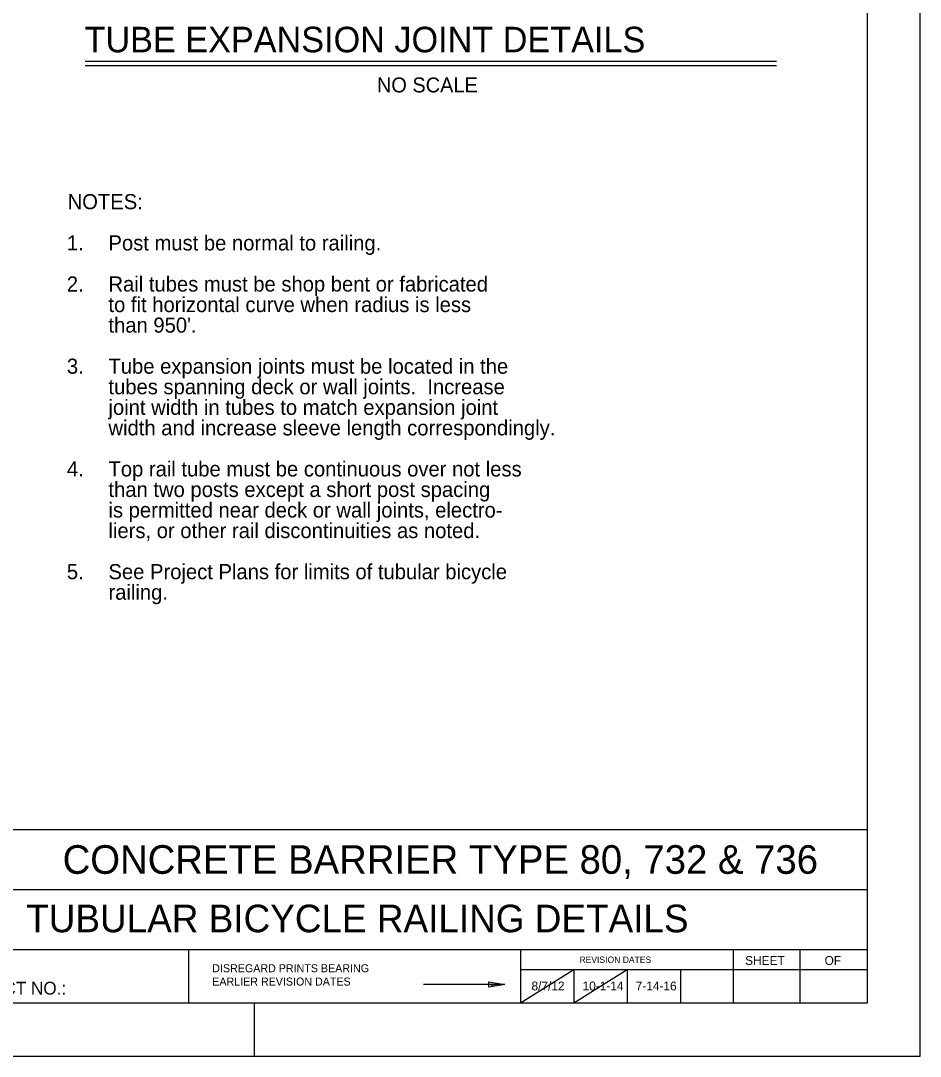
# Model space of a CAD drawing. Extents: x 0 to 2.83, y 0 to 1.83.
# Drawn here: x 2.13 to 2.833, y 0 to 0.81 of the extents above; entities that cross this region are included whole.
import ezdxf

# ---------------------------------------------------------------- set-up
doc = ezdxf.new("R2010")
doc.units = 0
for name, color, linetype in [('10 Sheet Format', 7, 'Continuous'), ('210 Border', 7, 'Continuous'), ('212 Leaders and Dim Lines', 7, 'Continuous'), ('214 Text and Titles', 7, 'Continuous')]:
    doc.layers.add(name, color=color, linetype=linetype)

msp = doc.modelspace()

# ---------------------------------------------------------------- linework, layer by layer
at = {"layer": '10 Sheet Format'}
msp.add_lwpolyline([(0, 0), (2.83333, 0), (2.83333, 1.83333), (0, 1.83333)], close=True, dxfattribs=at)
at = {"layer": '210 Border'}
for p, q in [((2.79167, 1.79167), (2.79167, 0.04167)), ((2.79167, 0.17708), (0.08333, 0.17708)), ((2.79167, 0.13021), (2.02083, 0.13021)), ((2.79167, 0.08333), (0.08333, 0.08333)), ((2.2614, 0.04167), (2.2614, 0.08333)), ((2.52083, 0.08333), (2.52083, 0.04167)), ((2.68695, 0.08306), (2.68695, 0.04167)), ((2.73903, 0.08333), (2.73903, 0.04167)), ((2.79167, 0.06771), (2.52083, 0.06771)), ((2.5625, 0.06771), (2.52083, 0.04167)), ((2.5625, 0.06771), (2.5625, 0.04167)), ((2.60417, 0.06771), (2.5625, 0.04167)), ((2.60417, 0.06771), (2.60417, 0.04167)), ((2.64583, 0.06771), (2.64583, 0.04167)), ((2.49602, 0.05817), (2.50852, 0.05608)), ((2.49602, 0.05399), (2.49602, 0.05817)), ((2.4981, 0.05677), (2.50227, 0.05608)), ((2.4981, 0.05538), (2.4981, 0.05677)), ((2.50281, 0.05608), (2.44482, 0.05608)), ((2.50852, 0.05608), (2.49602, 0.05399)), ((2.50227, 0.05608), (2.4981, 0.05538)), ((2.79167, 0.04167), (0.08333, 0.04167)), ((2.3125, 0.04167), (2.3125, 0))]:
    msp.add_line(p, q, dxfattribs=at)
for points in [[(2.50217, 0.05608), (2.49026, 0.05608)], [(2.50852, 0.05608), (2.49602, 0.05608)], [(2.50227, 0.05608), (2.4981, 0.05608)], [(2.50852, 0.05608), (2.50246, 0.05608)]]:
    msp.add_lwpolyline(points, dxfattribs=at)
at = {"layer": '214 Text and Titles'}
for p, q in [((2.18024, 0.77822), (2.72083, 0.77822)), ((2.18024, 0.77497), (2.72083, 0.77497))]:
    msp.add_line(p, q, dxfattribs=at)

# ---------------------------------------------------------------- texts
at = {"layer": '210 Border'}
for s, height, p in [('CONCRETE BARRIER TYPE 80, 732 & 736', 0.0223873, (2.16271, 0.1427)), ('TUBULAR BICYCLE RAILING DETAILS', 0.0215777, (2.13424, 0.09699)), ('REVISION DATES', 0.004999, (2.56684, 0.07302)), ('SHEET', 0.006945, (2.69638, 0.07147)), ('OF', 0.006945, (2.75853, 0.07147)), ('DISREGARD PRINTS BEARING', 0.0062491, (2.27972, 0.06572)), ('CONTRACT NO.:', 0.01, (2.05997, 0.04828)), ('EARLIER REVISION DATES', 0.0062491, (2.27972, 0.05531)), ('8/7/12', 0.006943, (2.52933, 0.05151)), ('10-1-14', 0.006943, (2.56927, 0.05151)), ('7-14-16', 0.006943, (2.61084, 0.05151))]:
    msp.add_text(s, height=height, dxfattribs=at).set_placement(p)
at = {"layer": '212 Leaders and Dim Lines'}
for s, height, p in [('TUBE EXPANSION JOINT DETAILS', 0.0200026, (2.17987, 0.78515)), ('NOTES:', 0.011811, (2.16662, 0.66249)), ('1.', 0.011811, (2.16603, 0.6302)), ('Post must be normal to railing.', 0.0118112, (2.19856, 0.6302)), ('2.', 0.011811, (2.16603, 0.59807)), ('Rail tubes must be shop bent or fabricated', 0.0118112, (2.19856, 0.59807)), ('to fit horizontal curve when radius is less', 0.0118112, (2.19856, 0.582)), ("than 950'.", 0.011811, (2.19856, 0.56593)), ('3.', 0.011811, (2.16603, 0.53379)), ('Tube expansion joints must be located in the', 0.0118112, (2.19856, 0.53379)), ('tubes spanning deck or wall joints.  Increase', 0.0118112, (2.19856, 0.51772)), ('joint width in tubes to match expansion joint', 0.0118112, (2.19856, 0.50165)), ('width and increase sleeve length correspondingly.', 0.0118112, (2.19856, 0.48558)), ('4.', 0.011811, (2.16603, 0.45345)), ('Top rail tube must be continuous over not less', 0.0118112, (2.19856, 0.45345)), ('than two posts except a short post spacing', 0.0118112, (2.19856, 0.43738)), ('is permitted near deck or wall joints, electro-', 0.0118112, (2.19856, 0.42131)), ('liers, or other rail discontinuities as noted.', 0.0118112, (2.19856, 0.40524)), ('5.', 0.011811, (2.16603, 0.3731)), ('See Project Plans for limits of tubular bicycle', 0.0118112, (2.19856, 0.3731)), ('railing.', 0.011811, (2.19856, 0.35703))]:
    msp.add_text(s, height=height, dxfattribs=at).set_placement(p)
at = {"layer": '214 Text and Titles'}
msp.add_text('NO SCALE', height=0.011668, dxfattribs=at).set_placement((2.40845, 0.7538))

doc.saveas('drawing.dxf')
